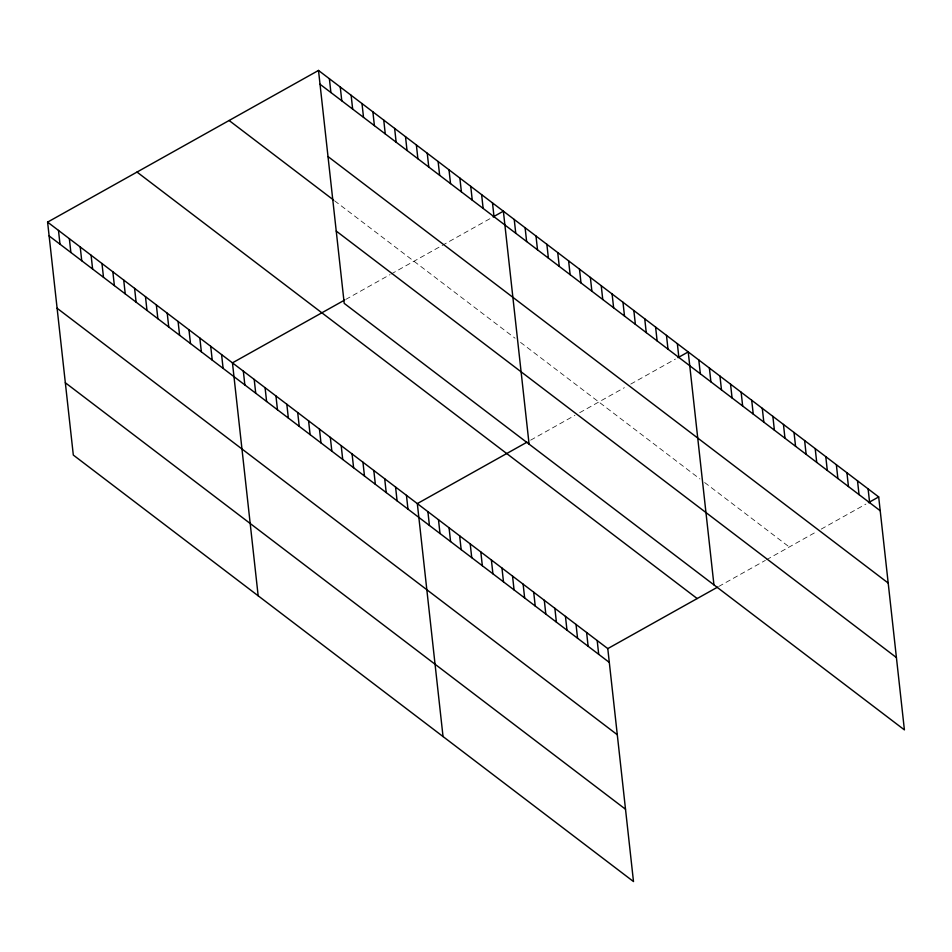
<?xml version="1.0" encoding="UTF-8"?>
<svg xmlns="http://www.w3.org/2000/svg" width="952" height="952" viewBox="0 0 952 952"><rect width="100%" height="100%" fill="white"/><g stroke="black" fill="none" stroke-linecap="round" stroke-linejoin="round"><path stroke-width="0.71" stroke-dasharray="4.76 3.57" d="M345.778 299.416L390.046 274.628M391.236 273.962L490.589 218.341M530.645 440.157L574.901 415.37M579.685 412.692L624.369 387.678M630.748 384.096L675.456 359.071M718.701 586.491L765.36 560.383M766.55 559.705L814.829 532.68M821.207 529.11L865.915 504.084M334.58 200.801L515.091 338.234M520.53 342.375L699.934 478.951M704.635 482.533L789.279 546.983"/><path stroke-width="1.43" d="M47.6 222.125L607.781 648.609L633.496 881.552L73.316 455.068L47.6 222.125L318.503 70.448L878.684 496.932L904.4 729.875L344.219 303.39L318.503 70.448M344.588 300.082L232.455 362.855L258.17 595.809M493.148 216.901L503.37 211.189L529.086 444.132M527.051 442.156L417.321 503.596L443.037 736.551M678.002 357.643L688.225 351.931L713.941 584.873M607.781 648.609L717.51 587.17M868.462 502.656L878.684 496.932M320.027 84.252L880.207 510.736M328.012 156.568L888.192 583.052M229.111 120.499L333.498 199.98M336.246 231.074L896.415 657.558M137.005 172.062L697.173 598.546M49.123 235.929L609.304 662.413M57.108 308.246L617.289 734.73M65.331 382.752L625.512 809.236M868.105 488.876L869.628 502.68M857.514 480.82L859.049 494.623M846.935 472.763L848.458 486.567M836.356 464.707L837.879 478.511M825.777 456.651L827.3 470.455M815.198 448.594L816.721 462.398M804.618 440.538L806.142 454.342M794.027 432.482L795.563 446.286M783.448 424.425L784.972 438.229M772.869 416.369L774.392 430.173M762.29 408.313L763.813 422.117M751.711 400.257L753.234 414.06M741.132 392.2L742.655 406.016M730.541 384.144L732.076 397.96M719.962 376.088L721.485 389.903M709.383 368.031L710.906 381.847M698.804 359.987L700.327 373.791M677.348 343.648L678.871 357.452M666.471 335.366L667.995 349.17M655.595 327.083L657.13 340.899M644.73 318.813L646.253 332.617M633.853 310.53L635.377 324.334M622.977 302.248L624.5 316.064M612.1 293.978L613.623 307.782M601.236 285.695L602.759 299.499M590.359 277.413L591.882 291.217M579.482 269.142L581.006 282.946M568.606 260.86L570.129 274.664M557.729 252.577L559.264 266.381M597.19 640.553L598.713 654.357M546.865 244.295L548.388 258.111M586.611 632.497L588.134 646.301M535.988 236.025L537.511 249.829M576.031 624.441L577.555 638.245M525.111 227.742L526.635 241.546M565.452 616.384L566.976 630.188M514.235 219.46L515.758 233.276M554.873 608.328L556.396 622.132M544.294 600.272L545.817 614.076M492.493 202.907L494.017 216.711M533.703 592.215L535.226 606.019M481.617 194.625L483.14 208.428M523.124 584.159L524.647 597.963M470.74 186.354L472.263 200.158M512.545 576.103L514.068 589.907M459.864 178.072L461.399 191.876M501.966 568.047L503.489 581.851M448.999 169.789L450.522 183.593M491.387 559.99L492.91 573.794M438.122 161.507L439.645 175.323M480.808 551.934L482.331 565.738M427.246 153.236L428.769 167.04M470.217 543.878L471.74 557.682M459.637 535.821L461.161 549.625M416.369 144.954L417.892 158.758M449.058 527.765L450.582 541.569M405.504 136.671L407.028 150.487M438.479 519.709L440.002 533.513M394.628 128.401L396.151 142.205M427.9 511.652L429.423 525.456M383.751 120.119L385.274 133.923M372.875 111.836L374.398 125.64M406.445 495.326L407.968 509.13M361.998 103.566L363.521 117.37M395.568 487.043L397.091 500.847M351.133 95.283L352.656 109.087M384.691 478.761L386.214 492.565M340.257 87.001L341.78 100.805M373.815 470.49L375.35 484.294M329.38 78.719L330.903 92.534M362.95 462.208L364.473 476.012M352.073 453.925L353.597 467.729M341.197 445.643L342.72 459.459M330.32 437.373L331.843 451.177M319.455 429.09L320.979 442.894M308.579 420.808L310.102 434.624M297.702 412.537L299.225 426.341M286.826 404.255L288.349 418.059M275.949 395.972L277.472 409.776M265.084 387.702L266.608 401.506M254.208 379.42L255.731 393.224M243.331 371.137L244.854 384.941M221.578 354.584L223.113 368.388M210.713 346.302L212.236 360.106M199.837 338.019L201.36 351.835M188.96 329.749L190.483 343.553M178.083 321.467L179.607 335.271M167.219 313.184L168.742 326.988M156.342 304.914L157.865 318.718M145.466 296.631L146.989 310.435M134.589 288.349L136.112 302.153M123.712 280.066L125.247 293.882M112.848 271.796L114.371 285.6M101.971 263.514L103.494 277.318M91.094 255.231L92.618 269.047M80.218 246.961L81.741 260.765M69.353 238.678L70.876 252.482M58.477 230.396L60 244.2"/></g></svg>
